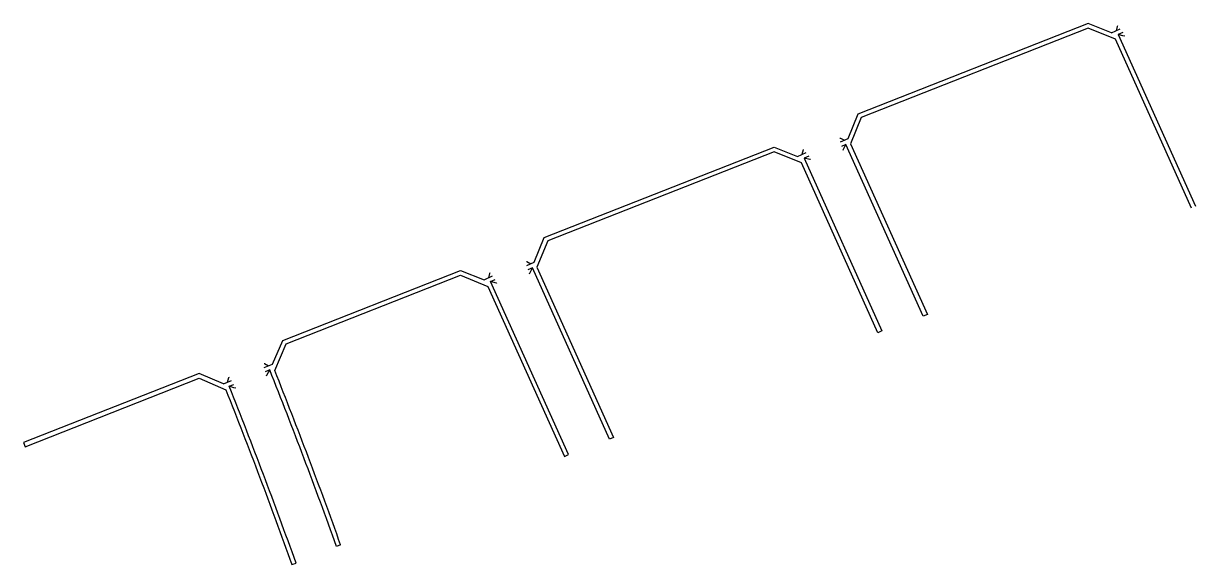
# Model space of a CAD drawing. Header units: metres. Extents: x 301589 to 305563, y 6268713 to 6270518.
# Drawn here: x 301589 to 301905.6, y 6269992 to 6270138.2 of the extents above; entities that cross this region are included whole.
import ezdxf

# ---------------------------------------------------------------- set-up
doc = ezdxf.new("R2010")
doc.units = ezdxf.units.M
doc.layers.add('_User Miscellaneous2', color=7, linetype='Continuous')

msp = doc.modelspace()

# ---------------------------------------------------------------- linework, layer by layer
at = {"layer": '_User Miscellaneous2'}
for points in [[(301882.893, 6270135.614), (301876.576, 6270138.182), (301814.346, 6270113.679), (301811.645, 6270107.037), (301809.624, 6270106.127)], [(301882.893, 6270135.614), (301885.201, 6270136.727)], [(301884.481, 6270137.506), (301884.377, 6270137.398), (301884.092, 6270136.192)], [(301886.364, 6270134.845), (301886.228, 6270134.784), (301884.677, 6270135.182)], [(301809.52, 6270107.177), (301809.669, 6270107.182), (301810.718, 6270106.62)], [(301724.939, 6270072.781), (301726.96, 6270073.691), (301729.662, 6270080.333), (301791.756, 6270104.783), (301798.073, 6270102.214), (301800.381, 6270103.327)], [(301799.66, 6270104.107), (301799.557, 6270103.998), (301799.271, 6270102.792)], [(301810.263, 6270104.002), (301810.4, 6270104.064), (301811.129, 6270105.489), (301809.906, 6270104.938)], [(301801.544, 6270101.445), (301801.407, 6270101.384), (301799.857, 6270101.782)], [(301724.835, 6270073.831), (301724.985, 6270073.837), (301726.033, 6270073.274)], [(301725.578, 6270070.656), (301725.715, 6270070.718), (301726.444, 6270072.143), (301725.222, 6270071.592)], [(301654.029, 6270045.257), (301656.284, 6270046.154), (301659.036, 6270052.523), (301707.071, 6270071.438), (301713.388, 6270068.869), (301715.696, 6270069.981)], [(301714.975, 6270070.761), (301714.872, 6270070.652), (301714.586, 6270069.446)], [(301716.859, 6270068.1), (301716.722, 6270068.038), (301715.158, 6270068.43), (301716.395, 6270068.988)], [(301653.972, 6270046.311), (301654.122, 6270046.31), (301655.145, 6270045.701)], [(301654.574, 6270043.106), (301654.713, 6270043.162), (301655.505, 6270044.553), (301654.259, 6270044.057)], [(301643.001, 6270040.791), (301645.18, 6270041.684)], [(301644.508, 6270042.505), (301644.398, 6270042.403), (301644.041, 6270041.217)], [(301646.228, 6270039.736), (301646.088, 6270039.682), (301644.55, 6270040.168), (301645.819, 6270040.65)], [(301674.649, 6269997.313), (301673.519, 6269996.909)]]:
    msp.add_lwpolyline(points, dxfattribs=at)
at = {"layer": '_User Miscellaneous2', "flags": 128}
for points in [[(301904.481, 6270088.294), (301883.942, 6270133.892), (301876.569, 6270136.89), (301815.264, 6270112.75), (301812.375, 6270105.645), (301833.127, 6270059.56), (301832.033, 6270059.068), (301811.129, 6270105.489)], [(301885.901, 6270135.733), (301884.677, 6270135.182), (301905.575, 6270088.787)], [(301801.08, 6270102.333), (301799.857, 6270101.782), (301820.868, 6270055.124), (301819.773, 6270054.631), (301799.122, 6270100.492), (301791.749, 6270103.491), (301730.58, 6270079.405), (301727.69, 6270072.3), (301748.381, 6270026.351), (301747.287, 6270025.858), (301726.444, 6270072.143)]]:
    msp.add_lwpolyline(points, dxfattribs=at)
at = {"layer": '_User Miscellaneous2'}
for points in [[(301674.649, 6269997.313, 0.0086773), (301656.846, 6270044.428), (301659.939, 6270051.59), (301707.064, 6270070.145), (301714.437, 6270067.147), (301735.124, 6270021.207), (301736.218, 6270021.7), (301715.177, 6270068.425)], [(301673.519, 6269996.909, 0.0087827), (301655.505, 6270044.553)]]:
    msp.add_lwpolyline(points, format="xyb", dxfattribs=at)
at = {"layer": '_User Miscellaneous2', "flags": 128}
msp.add_lwpolyline([(301643.024, 6270040.8), (301636.462, 6270043.635), (301588.975, 6270024.936), (301589.415, 6270023.82), (301636.441, 6270042.337), (301643.631, 6270039.231, -0.0087884), (301661.473, 6269991.986), (301662.603, 6269992.39, 0.0088808), (301644.55, 6270040.168)], format="xyb", dxfattribs=at)

doc.saveas('drawing.dxf')
